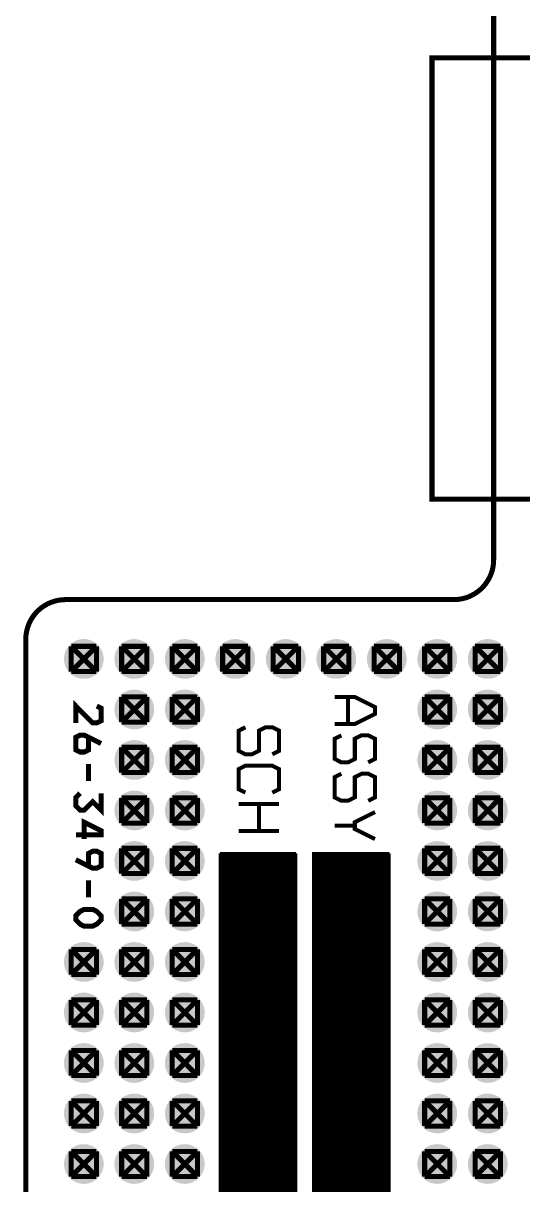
# Model space of a CAD drawing. Extents: x -11 to 221, y -93 to 178.
# Drawn here: x -8.1 to 17, y 39.6 to 98 of the extents above; entities that cross this region are included whole.
import ezdxf

# ---------------------------------------------------------------- set-up
doc = ezdxf.new("R2010")
doc.units = 0
doc.header["$MEASUREMENT"] = 0
doc.layers.get('0').update_dxf_attribs({"linetype": 'CONTINUOUS'})
for name, color, linetype in [('26-349-0_BOT', 7, 'CONTINUOUS'), ('26-349-0_DRD', 7, 'CONTINUOUS'), ('26-349-0_DRL', 2, 'CONTINUOUS'), ('26-349-0_FAB', 1, 'CONTINUOUS'), ('26-349-0_IN1', 3, 'CONTINUOUS'), ('26-349-0_IN2', 5, 'CONTINUOUS'), ('26-349-0_SMB', 10, 'CONTINUOUS'), ('26-349-0_SMT', 14, 'CONTINUOUS'), ('26-349-0_SST', 12, 'CONTINUOUS'), ('26-349-0_TOP', 11, 'CONTINUOUS'), ('THRUHOLE_TAP', 15, 'CONTINUOUS')]:
    doc.layers.add(name, color=color, linetype=linetype)

# ---------------------------------------------------------------- blocks, each defined once
blk = doc.blocks.new('ROUND_2')
at = {"const_width": 0.99949}
blk.add_lwpolyline([(-0.499744, 0, 1), (0.499744, 0, 1)], format="xyb", close=True, dxfattribs=at)
blk = doc.blocks.new('ROUND_93')
at = {"const_width": 0.54991}
blk.add_lwpolyline([(-0.274954, 0, 1), (0.274954, 0, 1)], format="xyb", close=True, dxfattribs=at)

msp = doc.modelspace()

# ---------------------------------------------------------------- linework, layer by layer
at = {"layer": '26-349-0_DRD', "const_width": 0.254}
for points in [[(15.53718, 71.02602), (15.53718, 99.32416)], [(-5.99948, 69.0245), (13.53566, 69.0245)], [(-8.001, -5.99948), (-8.001, 67.02552)], [(-5.715, 66.675), (-5.715, 65.405)], [(-4.445, 66.675), (-5.715, 66.675)], [(-4.445, 66.675), (-5.715, 65.405)], [(-4.445, 65.405), (-5.715, 66.675)], [(-4.445, 65.405), (-4.445, 66.675)], [(-3.175, 66.675), (-3.175, 65.405)], [(-1.905, 66.675), (-3.175, 66.675)], [(-1.905, 66.675), (-3.175, 65.405)], [(-1.905, 65.405), (-3.175, 66.675)], [(-1.905, 65.405), (-1.905, 66.675)], [(-0.635, 66.675), (-0.635, 65.405)], [(0.635, 66.675), (-0.635, 66.675)], [(0.635, 66.675), (-0.635, 65.405)], [(0.635, 65.405), (-0.635, 66.675)], [(0.635, 65.405), (0.635, 66.675)], [(1.905, 66.675), (1.905, 65.405)], [(3.175, 66.675), (1.905, 66.675)], [(3.175, 66.675), (1.905, 65.405)], [(3.175, 65.405), (1.905, 66.675)], [(3.175, 65.405), (3.175, 66.675)], [(4.445, 66.675), (4.445, 65.405)], [(5.715, 66.675), (4.445, 66.675)], [(5.715, 66.675), (4.445, 65.405)], [(5.715, 65.405), (4.445, 66.675)], [(5.715, 65.405), (5.715, 66.675)], [(6.985, 66.675), (6.985, 65.405)], [(8.255, 66.675), (6.985, 66.675)], [(8.255, 66.675), (6.985, 65.405)], [(8.255, 65.405), (6.985, 66.675)], [(8.255, 65.405), (8.255, 66.675)], [(9.525, 66.675), (9.525, 65.405)], [(10.795, 66.675), (9.525, 66.675)], [(10.795, 66.675), (9.525, 65.405)], [(10.795, 65.405), (9.525, 66.675)], [(10.795, 65.405), (10.795, 66.675)], [(12.065, 66.675), (12.065, 65.405)], [(13.335, 66.675), (12.065, 66.675)], [(13.335, 66.675), (12.065, 65.405)], [(13.335, 65.405), (12.065, 66.675)], [(13.335, 65.405), (13.335, 66.675)], [(14.605, 66.675), (14.605, 65.405)], [(15.875, 66.675), (14.605, 66.675)], [(15.875, 66.675), (14.605, 65.405)], [(15.875, 65.405), (14.605, 66.675)], [(15.875, 65.405), (15.875, 66.675)], [(-5.715, 65.405), (-4.445, 65.405)], [(-3.175, 65.405), (-1.905, 65.405)], [(-0.635, 65.405), (0.635, 65.405)], [(1.905, 65.405), (3.175, 65.405)], [(4.445, 65.405), (5.715, 65.405)], [(6.985, 65.405), (8.255, 65.405)], [(9.525, 65.405), (10.795, 65.405)], [(12.065, 65.405), (13.335, 65.405)], [(14.605, 65.405), (15.875, 65.405)], [(-3.175, 64.135), (-3.175, 62.865)], [(-1.905, 64.135), (-3.175, 64.135)], [(-1.905, 64.135), (-3.175, 62.865)], [(-1.905, 62.865), (-3.175, 64.135)], [(-1.905, 62.865), (-1.905, 64.135)], [(-0.635, 64.135), (-0.635, 62.865)], [(0.635, 64.135), (-0.635, 64.135)], [(0.635, 64.135), (-0.635, 62.865)], [(0.635, 62.865), (-0.635, 64.135)], [(0.635, 62.865), (0.635, 64.135)], [(12.065, 64.135), (12.065, 62.865)], [(13.335, 64.135), (12.065, 64.135)], [(13.335, 64.135), (12.065, 62.865)], [(13.335, 62.865), (12.065, 64.135)], [(13.335, 62.865), (13.335, 64.135)], [(14.605, 64.135), (14.605, 62.865)], [(15.875, 64.135), (14.605, 64.135)], [(15.875, 64.135), (14.605, 62.865)], [(15.875, 62.865), (14.605, 64.135)], [(15.875, 62.865), (15.875, 64.135)], [(-3.175, 62.865), (-1.905, 62.865)], [(-0.635, 62.865), (0.635, 62.865)], [(12.065, 62.865), (13.335, 62.865)], [(14.605, 62.865), (15.875, 62.865)], [(-3.175, 61.595), (-3.175, 60.325)], [(-1.905, 61.595), (-3.175, 61.595)], [(-1.905, 61.595), (-3.175, 60.325)], [(-1.905, 60.325), (-3.175, 61.595)], [(-1.905, 60.325), (-1.905, 61.595)], [(-0.635, 61.595), (-0.635, 60.325)], [(0.635, 61.595), (-0.635, 61.595)], [(0.635, 61.595), (-0.635, 60.325)], [(0.635, 60.325), (-0.635, 61.595)], [(0.635, 60.325), (0.635, 61.595)], [(12.065, 61.595), (12.065, 60.325)], [(13.335, 61.595), (12.065, 61.595)], [(13.335, 61.595), (12.065, 60.325)], [(13.335, 60.325), (12.065, 61.595)], [(13.335, 60.325), (13.335, 61.595)], [(14.605, 61.595), (14.605, 60.325)], [(15.875, 61.595), (14.605, 61.595)], [(15.875, 61.595), (14.605, 60.325)], [(15.875, 60.325), (14.605, 61.595)], [(15.875, 60.325), (15.875, 61.595)], [(-3.175, 60.325), (-1.905, 60.325)], [(-0.635, 60.325), (0.635, 60.325)], [(12.065, 60.325), (13.335, 60.325)], [(14.605, 60.325), (15.875, 60.325)], [(-3.175, 59.055), (-3.175, 57.785)], [(-1.905, 59.055), (-3.175, 59.055)], [(-1.905, 59.055), (-3.175, 57.785)], [(-1.905, 57.785), (-3.175, 59.055)], [(-1.905, 57.785), (-1.905, 59.055)], [(-0.635, 59.055), (-0.635, 57.785)], [(0.635, 59.055), (-0.635, 59.055)], [(0.635, 59.055), (-0.635, 57.785)], [(0.635, 57.785), (-0.635, 59.055)], [(0.635, 57.785), (0.635, 59.055)], [(12.065, 59.055), (12.065, 57.785)], [(13.335, 59.055), (12.065, 59.055)], [(13.335, 59.055), (12.065, 57.785)], [(13.335, 57.785), (12.065, 59.055)], [(13.335, 57.785), (13.335, 59.055)], [(14.605, 59.055), (14.605, 57.785)], [(15.875, 59.055), (14.605, 59.055)], [(15.875, 59.055), (14.605, 57.785)], [(15.875, 57.785), (14.605, 59.055)], [(15.875, 57.785), (15.875, 59.055)], [(-3.175, 57.785), (-1.905, 57.785)], [(-0.635, 57.785), (0.635, 57.785)], [(12.065, 57.785), (13.335, 57.785)], [(14.605, 57.785), (15.875, 57.785)], [(-3.175, 56.515), (-3.175, 55.245)], [(-1.905, 56.515), (-3.175, 56.515)], [(-1.905, 56.515), (-3.175, 55.245)], [(-1.905, 55.245), (-3.175, 56.515)], [(-1.905, 55.245), (-1.905, 56.515)], [(-0.635, 56.515), (-0.635, 55.245)], [(0.635, 56.515), (-0.635, 56.515)], [(0.635, 56.515), (-0.635, 55.245)], [(0.635, 55.245), (-0.635, 56.515)], [(0.635, 55.245), (0.635, 56.515)], [(12.065, 56.515), (12.065, 55.245)], [(13.335, 56.515), (12.065, 56.515)], [(13.335, 56.515), (12.065, 55.245)], [(13.335, 55.245), (12.065, 56.515)], [(13.335, 55.245), (13.335, 56.515)], [(14.605, 56.515), (14.605, 55.245)], [(15.875, 56.515), (14.605, 56.515)], [(15.875, 56.515), (14.605, 55.245)], [(15.875, 55.245), (14.605, 56.515)], [(15.875, 55.245), (15.875, 56.515)], [(-3.175, 55.245), (-1.905, 55.245)], [(-0.635, 55.245), (0.635, 55.245)], [(12.065, 55.245), (13.335, 55.245)], [(14.605, 55.245), (15.875, 55.245)], [(-3.175, 53.975), (-3.175, 52.705)], [(-1.905, 53.975), (-3.175, 53.975)], [(-1.905, 53.975), (-3.175, 52.705)], [(-1.905, 52.705), (-3.175, 53.975)], [(-1.905, 52.705), (-1.905, 53.975)], [(-0.635, 53.975), (-0.635, 52.705)], [(0.635, 53.975), (-0.635, 53.975)], [(0.635, 53.975), (-0.635, 52.705)], [(0.635, 52.705), (-0.635, 53.975)], [(0.635, 52.705), (0.635, 53.975)], [(12.065, 53.975), (12.065, 52.705)], [(13.335, 53.975), (12.065, 53.975)], [(13.335, 53.975), (12.065, 52.705)], [(13.335, 52.705), (12.065, 53.975)], [(13.335, 52.705), (13.335, 53.975)], [(14.605, 53.975), (14.605, 52.705)], [(15.875, 53.975), (14.605, 53.975)], [(15.875, 53.975), (14.605, 52.705)], [(15.875, 52.705), (14.605, 53.975)], [(15.875, 52.705), (15.875, 53.975)], [(-3.175, 52.705), (-1.905, 52.705)], [(-0.635, 52.705), (0.635, 52.705)], [(12.065, 52.705), (13.335, 52.705)], [(14.605, 52.705), (15.875, 52.705)], [(-5.715, 51.435), (-5.715, 50.165)], [(-4.445, 51.435), (-5.715, 51.435)], [(-4.445, 51.435), (-5.715, 50.165)], [(-4.445, 50.165), (-5.715, 51.435)], [(-4.445, 50.165), (-4.445, 51.435)], [(-3.175, 51.435), (-3.175, 50.165)], [(-1.905, 51.435), (-3.175, 51.435)], [(-1.905, 51.435), (-3.175, 50.165)], [(-1.905, 50.165), (-3.175, 51.435)], [(-1.905, 50.165), (-1.905, 51.435)], [(-0.635, 51.435), (-0.635, 50.165)], [(0.635, 51.435), (-0.635, 51.435)], [(0.635, 51.435), (-0.635, 50.165)], [(0.635, 50.165), (-0.635, 51.435)], [(0.635, 50.165), (0.635, 51.435)], [(12.065, 51.435), (12.065, 50.165)], [(13.335, 51.435), (12.065, 51.435)], [(13.335, 51.435), (12.065, 50.165)], [(13.335, 50.165), (12.065, 51.435)], [(13.335, 50.165), (13.335, 51.435)], [(14.605, 51.435), (14.605, 50.165)], [(15.875, 51.435), (14.605, 51.435)], [(15.875, 51.435), (14.605, 50.165)], [(15.875, 50.165), (14.605, 51.435)], [(15.875, 50.165), (15.875, 51.435)], [(-5.715, 50.165), (-4.445, 50.165)], [(-3.175, 50.165), (-1.905, 50.165)], [(-0.635, 50.165), (0.635, 50.165)], [(12.065, 50.165), (13.335, 50.165)], [(14.605, 50.165), (15.875, 50.165)], [(-5.715, 48.895), (-5.715, 47.625)], [(-4.445, 48.895), (-5.715, 48.895)], [(-4.445, 48.895), (-5.715, 47.625)], [(-4.445, 47.625), (-5.715, 48.895)], [(-4.445, 47.625), (-4.445, 48.895)], [(-3.175, 48.895), (-3.175, 47.625)], [(-1.905, 48.895), (-3.175, 48.895)], [(-1.905, 48.895), (-3.175, 47.625)], [(-1.905, 47.625), (-3.175, 48.895)], [(-1.905, 47.625), (-1.905, 48.895)], [(-0.635, 48.895), (-0.635, 47.625)], [(0.635, 48.895), (-0.635, 48.895)], [(0.635, 48.895), (-0.635, 47.625)], [(0.635, 47.625), (-0.635, 48.895)], [(0.635, 47.625), (0.635, 48.895)], [(12.065, 48.895), (12.065, 47.625)], [(13.335, 48.895), (12.065, 48.895)], [(13.335, 48.895), (12.065, 47.625)], [(13.335, 47.625), (12.065, 48.895)], [(13.335, 47.625), (13.335, 48.895)], [(14.605, 48.895), (14.605, 47.625)], [(15.875, 48.895), (14.605, 48.895)], [(15.875, 48.895), (14.605, 47.625)], [(15.875, 47.625), (14.605, 48.895)], [(15.875, 47.625), (15.875, 48.895)], [(-5.715, 47.625), (-4.445, 47.625)], [(-3.175, 47.625), (-1.905, 47.625)], [(-0.635, 47.625), (0.635, 47.625)], [(12.065, 47.625), (13.335, 47.625)], [(14.605, 47.625), (15.875, 47.625)], [(-5.715, 46.355), (-5.715, 45.085)], [(-4.445, 46.355), (-5.715, 46.355)], [(-4.445, 46.355), (-5.715, 45.085)], [(-4.445, 45.085), (-5.715, 46.355)], [(-4.445, 45.085), (-4.445, 46.355)], [(-3.175, 46.355), (-3.175, 45.085)], [(-1.905, 46.355), (-3.175, 46.355)], [(-1.905, 46.355), (-3.175, 45.085)], [(-1.905, 45.085), (-3.175, 46.355)], [(-1.905, 45.085), (-1.905, 46.355)], [(-0.635, 46.355), (-0.635, 45.085)], [(0.635, 46.355), (-0.635, 46.355)], [(0.635, 46.355), (-0.635, 45.085)], [(0.635, 45.085), (-0.635, 46.355)], [(0.635, 45.085), (0.635, 46.355)], [(12.065, 46.355), (12.065, 45.085)], [(13.335, 46.355), (12.065, 46.355)], [(13.335, 46.355), (12.065, 45.085)], [(13.335, 45.085), (12.065, 46.355)], [(13.335, 45.085), (13.335, 46.355)], [(14.605, 46.355), (14.605, 45.085)], [(15.875, 46.355), (14.605, 46.355)], [(15.875, 46.355), (14.605, 45.085)], [(15.875, 45.085), (14.605, 46.355)], [(15.875, 45.085), (15.875, 46.355)], [(-5.715, 45.085), (-4.445, 45.085)], [(-3.175, 45.085), (-1.905, 45.085)], [(-0.635, 45.085), (0.635, 45.085)], [(12.065, 45.085), (13.335, 45.085)], [(14.605, 45.085), (15.875, 45.085)], [(-5.715, 43.815), (-5.715, 42.545)], [(-4.445, 43.815), (-5.715, 43.815)], [(-4.445, 43.815), (-5.715, 42.545)], [(-4.445, 42.545), (-5.715, 43.815)], [(-4.445, 42.545), (-4.445, 43.815)], [(-3.175, 43.815), (-3.175, 42.545)], [(-1.905, 43.815), (-3.175, 43.815)], [(-1.905, 43.815), (-3.175, 42.545)], [(-1.905, 42.545), (-3.175, 43.815)], [(-1.905, 42.545), (-1.905, 43.815)], [(-0.635, 43.815), (-0.635, 42.545)], [(0.635, 43.815), (-0.635, 43.815)], [(0.635, 43.815), (-0.635, 42.545)], [(0.635, 42.545), (-0.635, 43.815)], [(0.635, 42.545), (0.635, 43.815)], [(12.065, 43.815), (12.065, 42.545)], [(13.335, 43.815), (12.065, 43.815)], [(13.335, 43.815), (12.065, 42.545)], [(13.335, 42.545), (12.065, 43.815)], [(13.335, 42.545), (13.335, 43.815)], [(14.605, 43.815), (14.605, 42.545)], [(15.875, 43.815), (14.605, 43.815)], [(15.875, 43.815), (14.605, 42.545)], [(15.875, 42.545), (14.605, 43.815)], [(15.875, 42.545), (15.875, 43.815)], [(-5.715, 42.545), (-4.445, 42.545)], [(-3.175, 42.545), (-1.905, 42.545)], [(-0.635, 42.545), (0.635, 42.545)], [(12.065, 42.545), (13.335, 42.545)], [(14.605, 42.545), (15.875, 42.545)], [(-5.715, 41.275), (-5.715, 40.005)], [(-4.445, 41.275), (-5.715, 41.275)], [(-4.445, 41.275), (-5.715, 40.005)], [(-4.445, 40.005), (-5.715, 41.275)], [(-4.445, 40.005), (-4.445, 41.275)], [(-3.175, 41.275), (-3.175, 40.005)], [(-1.905, 41.275), (-3.175, 41.275)], [(-1.905, 41.275), (-3.175, 40.005)], [(-1.905, 40.005), (-3.175, 41.275)], [(-1.905, 40.005), (-1.905, 41.275)], [(-0.635, 41.275), (-0.635, 40.005)], [(0.635, 41.275), (-0.635, 41.275)], [(0.635, 41.275), (-0.635, 40.005)], [(0.635, 40.005), (-0.635, 41.275)], [(0.635, 40.005), (0.635, 41.275)], [(12.065, 41.275), (12.065, 40.005)], [(13.335, 41.275), (12.065, 41.275)], [(13.335, 41.275), (12.065, 40.005)], [(13.335, 40.005), (12.065, 41.275)], [(13.335, 40.005), (13.335, 41.275)], [(14.605, 41.275), (14.605, 40.005)], [(15.875, 41.275), (14.605, 41.275)], [(15.875, 41.275), (14.605, 40.005)], [(15.875, 40.005), (14.605, 41.275)], [(15.875, 40.005), (15.875, 41.275)], [(-5.715, 40.005), (-4.445, 40.005)], [(-3.175, 40.005), (-1.905, 40.005)], [(-0.635, 40.005), (0.635, 40.005)], [(12.065, 40.005), (13.335, 40.005)], [(14.605, 40.005), (15.875, 40.005)]]:
    msp.add_lwpolyline(points, dxfattribs=at)
for points in [[(13.53566, 69.0245, 0.4142136), (15.53718, 71.02602)], [(-5.99948, 69.0245, 0.4142136), (-7.99846, 67.02552)]]:
    msp.add_lwpolyline(points, format="xyb", dxfattribs=at)
at = {"layer": '26-349-0_DRL', "const_width": 0.254}
for points in [[(15.53718, 71.02602), (15.53718, 99.32416)], [(-5.99948, 69.0245), (13.53566, 69.0245)], [(-8.001, -5.99948), (-8.001, 67.02552)]]:
    msp.add_lwpolyline(points, dxfattribs=at)
for points in [[(13.53566, 69.0245, 0.4142136), (15.53718, 71.02602)], [(-5.99948, 69.0245, 0.4142136), (-7.99846, 67.02552)]]:
    msp.add_lwpolyline(points, format="xyb", dxfattribs=at)
at = {"layer": '26-349-0_FAB', "const_width": 0.254}
for points in [[(15.53718, 71.02602), (15.53718, 99.32416)], [(23.0632, 96.27362), (35.86226, 96.27362), (35.86226, 74.07402), (23.0632, 74.07402), (23.0632, 96.27362), (12.43584, 96.27362), (12.43584, 74.07402), (23.0632, 74.07402)], [(-5.99948, 69.0245), (13.53566, 69.0245)], [(-8.001, -5.99948), (-8.001, 67.02552)]]:
    msp.add_lwpolyline(points, dxfattribs=at)
for points in [[(13.53566, 69.0245, 0.4142136), (15.53718, 71.02602)], [(-5.99948, 69.0245, 0.4142136), (-7.99846, 67.02552)]]:
    msp.add_lwpolyline(points, format="xyb", dxfattribs=at)
at = {"layer": '26-349-0_SST'}
for points, const_width in [([(-5.48132, 62.82182), (-5.48132, 63.67018), (-4.6355, 62.82182), (-4.42468, 62.82182), (-4.21132, 62.9285), (-4.21132, 63.5635), (-4.42468, 63.67018)], 0.254), ([(7.53618, 62.77102), (8.55218, 62.77102), (9.56818, 63.27902), (9.56818, 63.61938), (8.55218, 64.12738), (7.53618, 64.12738)], 0.2032), ([(8.21182, 62.77102), (8.21182, 64.12738)], 0.2032), ([(4.40182, 61.24702), (4.74218, 61.4172), (4.74218, 62.4332), (4.40182, 62.60338), (4.064, 62.60338), (3.72618, 62.4332), (3.72618, 61.4172), (3.38582, 61.24702), (3.048, 61.24702), (2.71018, 61.4172), (2.71018, 62.4332), (3.048, 62.60338)], 0.2032), ([(-4.84632, 62.103), (-4.84632, 61.468), (-5.05968, 61.36132), (-5.2705, 61.36132), (-5.48132, 61.468), (-5.48132, 62.103), (-5.2705, 62.20968), (-5.05968, 62.20968), (-4.21132, 61.7855)], 0.254), ([(9.22782, 60.84062), (9.56818, 61.0108), (9.56818, 62.0268), (9.22782, 62.19698), (8.89, 62.19698), (8.55218, 62.0268), (8.55218, 61.0108), (8.21182, 60.84062), (7.874, 60.84062), (7.53618, 61.0108), (7.53618, 62.0268), (7.874, 62.19698)], 0.2032), ([(-4.84632, 59.90082), (-4.84632, 60.74918)], 0.254), ([(3.048, 59.31662), (2.71018, 59.4868), (2.71018, 60.5028), (3.048, 60.67298), (4.40182, 60.67298), (4.74218, 60.5028), (4.74218, 59.4868), (4.40182, 59.31662)], 0.2032), ([(9.22782, 58.91022), (9.56818, 59.0804), (9.56818, 60.0964), (9.22782, 60.26658), (8.89, 60.26658), (8.55218, 60.0964), (8.55218, 59.0804), (8.21182, 58.91022), (7.874, 58.91022), (7.53618, 59.0804), (7.53618, 60.0964), (7.874, 60.26658)], 0.2032), ([(-5.2705, 59.28868), (-5.48132, 59.07532), (-5.48132, 58.65368), (-5.2705, 58.44032), (-5.05968, 58.44032), (-4.6355, 58.8645), (-4.21132, 58.44032), (-4.21132, 59.28868)], 0.254), ([(2.71018, 58.74258), (4.74218, 58.74258)], 0.2032), ([(3.72618, 57.38622), (3.72618, 58.74258)], 0.2032), ([(9.56818, 56.97982), (8.55218, 57.48782), (8.55218, 57.82818), (9.56818, 58.33618)], 0.2032), ([(-5.05968, 56.97982), (-5.05968, 57.82818), (-4.21132, 57.404), (-4.21132, 57.19318), (-5.48132, 57.19318)], 0.254), ([(2.71018, 57.38622), (4.74218, 57.38622)], 0.2032), ([(7.53618, 57.658), (8.55218, 57.658)], 0.2032), ([(-4.84632, 55.626), (-4.84632, 56.261), (-4.6355, 56.36768), (-4.42468, 56.36768), (-4.21132, 56.261), (-4.21132, 55.626), (-4.42468, 55.51932), (-4.6355, 55.51932), (-5.48132, 55.9435)], 0.254), ([(1.778, 56.261), (1.778, 28.829)], 0.1524), ([(5.588, 56.261), (1.778, 56.261)], 0.1524), ([(5.588, 56.261), (5.588, 28.829), (1.778, 28.829)], 0.1524), ([(5.588, 56.22544), (1.778, 56.22544)], 0.1524), ([(5.588, 56.08828), (1.778, 56.08828)], 0.1524), ([(1.8796, 56.261), (1.8796, 28.829)], 0.1524), ([(2.01676, 56.261), (2.01676, 28.829)], 0.1524), ([(2.15392, 56.261), (2.15392, 28.829)], 0.1524), ([(2.29108, 56.261), (2.29108, 28.829)], 0.1524), ([(2.42824, 56.261), (2.42824, 28.829)], 0.1524), ([(2.5654, 56.261), (2.5654, 28.829)], 0.1524), ([(2.70256, 56.261), (2.70256, 28.829)], 0.1524), ([(2.83972, 56.261), (2.83972, 28.829)], 0.1524), ([(2.97688, 56.261), (2.97688, 28.829)], 0.1524), ([(3.11404, 56.261), (3.11404, 28.829)], 0.1524), ([(3.2512, 56.261), (3.2512, 28.829)], 0.1524), ([(3.38836, 56.261), (3.38836, 28.829)], 0.1524), ([(3.52552, 56.261), (3.52552, 28.829)], 0.1524), ([(3.66268, 56.261), (3.66268, 28.829)], 0.1524), ([(3.79984, 56.261), (3.79984, 28.829)], 0.1524), ([(3.937, 56.261), (3.937, 28.829)], 0.1524), ([(4.07416, 56.261), (4.07416, 28.829)], 0.1524), ([(4.21132, 56.261), (4.21132, 28.829)], 0.1524), ([(4.34848, 56.261), (4.34848, 28.829)], 0.1524), ([(4.48564, 56.261), (4.48564, 28.829)], 0.1524), ([(4.6228, 56.261), (4.6228, 28.829)], 0.1524), ([(4.75996, 56.261), (4.75996, 28.829)], 0.1524), ([(4.89712, 56.261), (4.89712, 28.829)], 0.1524), ([(5.03428, 56.261), (5.03428, 28.829)], 0.1524), ([(5.17144, 56.261), (5.17144, 28.829)], 0.1524), ([(5.3086, 56.261), (5.3086, 28.829)], 0.1524), ([(5.44576, 56.261), (5.44576, 28.829)], 0.1524), ([(10.287, 56.261), (6.477, 56.261), (6.477, 28.829)], 0.1524), ([(10.287, 56.22544), (6.477, 56.22544)], 0.1524), ([(10.287, 56.08828), (6.477, 56.08828)], 0.1524), ([(6.5786, 56.261), (6.5786, 28.829)], 0.1524), ([(6.71576, 56.261), (6.71576, 28.829)], 0.1524), ([(6.85292, 56.261), (6.85292, 28.829)], 0.1524), ([(6.99008, 56.261), (6.99008, 28.829)], 0.1524), ([(7.12724, 56.261), (7.12724, 28.829)], 0.1524), ([(7.2644, 56.261), (7.2644, 28.829)], 0.1524), ([(7.40156, 56.261), (7.40156, 28.829)], 0.1524), ([(7.53872, 56.261), (7.53872, 28.829)], 0.1524), ([(7.67588, 56.261), (7.67588, 28.829)], 0.1524), ([(7.81304, 56.261), (7.81304, 28.829)], 0.1524), ([(7.9502, 56.261), (7.9502, 28.829)], 0.1524), ([(8.08736, 56.261), (8.08736, 28.829)], 0.1524), ([(8.22452, 56.261), (8.22452, 28.829)], 0.1524), ([(8.36168, 56.261), (8.36168, 28.829)], 0.1524), ([(8.49884, 56.261), (8.49884, 28.829)], 0.1524), ([(8.636, 56.261), (8.636, 28.829)], 0.1524), ([(8.77316, 56.261), (8.77316, 28.829)], 0.1524), ([(8.91032, 56.261), (8.91032, 28.829)], 0.1524), ([(9.04748, 56.261), (9.04748, 28.829)], 0.1524), ([(9.18464, 56.261), (9.18464, 28.829)], 0.1524), ([(9.3218, 56.261), (9.3218, 28.829)], 0.1524), ([(9.45896, 56.261), (9.45896, 28.829)], 0.1524), ([(9.59612, 56.261), (9.59612, 28.829)], 0.1524), ([(9.73328, 56.261), (9.73328, 28.829)], 0.1524), ([(9.87044, 56.261), (9.87044, 28.829)], 0.1524), ([(10.0076, 56.261), (10.0076, 28.829)], 0.1524), ([(10.14476, 56.261), (10.14476, 28.829)], 0.1524), ([(10.287, 56.261), (10.287, 28.829)], 0.1524), ([(5.588, 55.95112), (1.778, 55.95112)], 0.1524), ([(5.588, 55.81396), (1.778, 55.81396)], 0.1524), ([(5.588, 55.6768), (1.778, 55.6768)], 0.1524), ([(5.588, 55.53964), (1.778, 55.53964)], 0.1524), ([(10.287, 55.95112), (6.477, 55.95112)], 0.1524), ([(10.287, 55.81396), (6.477, 55.81396)], 0.1524), ([(10.287, 55.6768), (6.477, 55.6768)], 0.1524), ([(10.287, 55.53964), (6.477, 55.53964)], 0.1524), ([(-4.84632, 54.05882), (-4.84632, 54.90718)], 0.254), ([(5.588, 55.40248), (1.778, 55.40248)], 0.1524), ([(5.588, 55.26532), (1.778, 55.26532)], 0.1524), ([(5.588, 55.12816), (1.778, 55.12816)], 0.1524), ([(5.588, 54.991), (1.778, 54.991)], 0.1524), ([(5.588, 54.85384), (1.778, 54.85384)], 0.1524), ([(10.287, 55.40248), (6.477, 55.40248)], 0.1524), ([(10.287, 55.26532), (6.477, 55.26532)], 0.1524), ([(10.287, 55.12816), (6.477, 55.12816)], 0.1524), ([(10.287, 54.991), (6.477, 54.991)], 0.1524), ([(10.287, 54.85384), (6.477, 54.85384)], 0.1524), ([(5.588, 54.71668), (1.778, 54.71668)], 0.1524), ([(5.588, 54.57952), (1.778, 54.57952)], 0.1524), ([(5.588, 54.44236), (1.778, 54.44236)], 0.1524), ([(5.588, 54.3052), (1.778, 54.3052)], 0.1524), ([(10.287, 54.71668), (6.477, 54.71668)], 0.1524), ([(10.287, 54.57952), (6.477, 54.57952)], 0.1524), ([(10.287, 54.44236), (6.477, 54.44236)], 0.1524), ([(10.287, 54.3052), (6.477, 54.3052)], 0.1524), ([(5.588, 54.16804), (1.778, 54.16804)], 0.1524), ([(5.588, 54.03088), (1.778, 54.03088)], 0.1524), ([(5.588, 53.89372), (1.778, 53.89372)], 0.1524), ([(5.588, 53.75656), (1.778, 53.75656)], 0.1524), ([(10.287, 54.16804), (6.477, 54.16804)], 0.1524), ([(10.287, 54.03088), (6.477, 54.03088)], 0.1524), ([(10.287, 53.89372), (6.477, 53.89372)], 0.1524), ([(10.287, 53.75656), (6.477, 53.75656)], 0.1524), ([(-5.48132, 53.12918), (-5.2705, 53.34), (-5.05968, 53.44668), (-4.6355, 53.44668), (-4.42468, 53.34), (-4.21132, 53.12918), (-4.21132, 52.91582), (-4.42468, 52.705), (-4.6355, 52.59832), (-5.05968, 52.59832), (-5.2705, 52.705), (-5.48132, 52.91582), (-5.48132, 53.12918)], 0.254), ([(5.588, 53.6194), (1.778, 53.6194)], 0.1524), ([(5.588, 53.48224), (1.778, 53.48224)], 0.1524), ([(5.588, 53.34508), (1.778, 53.34508)], 0.1524), ([(5.588, 53.20792), (1.778, 53.20792)], 0.1524), ([(10.287, 53.6194), (6.477, 53.6194)], 0.1524), ([(10.287, 53.48224), (6.477, 53.48224)], 0.1524), ([(10.287, 53.34508), (6.477, 53.34508)], 0.1524), ([(10.287, 53.20792), (6.477, 53.20792)], 0.1524), ([(5.588, 53.07076), (1.778, 53.07076)], 0.1524), ([(5.588, 52.9336), (1.778, 52.9336)], 0.1524), ([(5.588, 52.79644), (1.778, 52.79644)], 0.1524), ([(5.588, 52.65928), (1.778, 52.65928)], 0.1524), ([(5.588, 52.52212), (1.778, 52.52212)], 0.1524), ([(10.287, 53.07076), (6.477, 53.07076)], 0.1524), ([(10.287, 52.9336), (6.477, 52.9336)], 0.1524), ([(10.287, 52.79644), (6.477, 52.79644)], 0.1524), ([(10.287, 52.65928), (6.477, 52.65928)], 0.1524), ([(10.287, 52.52212), (6.477, 52.52212)], 0.1524), ([(5.588, 52.38496), (1.778, 52.38496)], 0.1524), ([(5.588, 52.2478), (1.778, 52.2478)], 0.1524), ([(5.588, 52.11064), (1.778, 52.11064)], 0.1524), ([(5.588, 51.97348), (1.778, 51.97348)], 0.1524), ([(10.287, 52.38496), (6.477, 52.38496)], 0.1524), ([(10.287, 52.2478), (6.477, 52.2478)], 0.1524), ([(10.287, 52.11064), (6.477, 52.11064)], 0.1524), ([(10.287, 51.97348), (6.477, 51.97348)], 0.1524), ([(5.588, 51.83632), (1.778, 51.83632)], 0.1524), ([(5.588, 51.69916), (1.778, 51.69916)], 0.1524), ([(5.588, 51.562), (1.778, 51.562)], 0.1524), ([(5.588, 51.42484), (1.778, 51.42484)], 0.1524), ([(10.287, 51.83632), (6.477, 51.83632)], 0.1524), ([(10.287, 51.69916), (6.477, 51.69916)], 0.1524), ([(10.287, 51.562), (6.477, 51.562)], 0.1524), ([(10.287, 51.42484), (6.477, 51.42484)], 0.1524), ([(5.588, 51.28768), (1.778, 51.28768)], 0.1524), ([(5.588, 51.15052), (1.778, 51.15052)], 0.1524), ([(5.588, 51.01336), (1.778, 51.01336)], 0.1524), ([(5.588, 50.8762), (1.778, 50.8762)], 0.1524), ([(10.287, 51.28768), (6.477, 51.28768)], 0.1524), ([(10.287, 51.15052), (6.477, 51.15052)], 0.1524), ([(10.287, 51.01336), (6.477, 51.01336)], 0.1524), ([(10.287, 50.8762), (6.477, 50.8762)], 0.1524), ([(5.588, 50.73904), (1.778, 50.73904)], 0.1524), ([(5.588, 50.60188), (1.778, 50.60188)], 0.1524), ([(5.588, 50.46472), (1.778, 50.46472)], 0.1524), ([(5.588, 50.32756), (1.778, 50.32756)], 0.1524), ([(5.588, 50.1904), (1.778, 50.1904)], 0.1524), ([(10.287, 50.73904), (6.477, 50.73904)], 0.1524), ([(10.287, 50.60188), (6.477, 50.60188)], 0.1524), ([(10.287, 50.46472), (6.477, 50.46472)], 0.1524), ([(10.287, 50.32756), (6.477, 50.32756)], 0.1524), ([(10.287, 50.1904), (6.477, 50.1904)], 0.1524), ([(5.588, 50.05324), (1.778, 50.05324)], 0.1524), ([(5.588, 49.91608), (1.778, 49.91608)], 0.1524), ([(5.588, 49.77892), (1.778, 49.77892)], 0.1524), ([(5.588, 49.64176), (1.778, 49.64176)], 0.1524), ([(10.287, 50.05324), (6.477, 50.05324)], 0.1524), ([(10.287, 49.91608), (6.477, 49.91608)], 0.1524), ([(10.287, 49.77892), (6.477, 49.77892)], 0.1524), ([(10.287, 49.64176), (6.477, 49.64176)], 0.1524), ([(5.588, 49.5046), (1.778, 49.5046)], 0.1524), ([(5.588, 49.36744), (1.778, 49.36744)], 0.1524), ([(5.588, 49.23028), (1.778, 49.23028)], 0.1524), ([(5.588, 49.09312), (1.778, 49.09312)], 0.1524), ([(10.287, 49.5046), (6.477, 49.5046)], 0.1524), ([(10.287, 49.36744), (6.477, 49.36744)], 0.1524), ([(10.287, 49.23028), (6.477, 49.23028)], 0.1524), ([(10.287, 49.09312), (6.477, 49.09312)], 0.1524), ([(5.588, 48.95596), (1.778, 48.95596)], 0.1524), ([(5.588, 48.8188), (1.778, 48.8188)], 0.1524), ([(5.588, 48.68164), (1.778, 48.68164)], 0.1524), ([(5.588, 48.54448), (1.778, 48.54448)], 0.1524), ([(10.287, 48.95596), (6.477, 48.95596)], 0.1524), ([(10.287, 48.8188), (6.477, 48.8188)], 0.1524), ([(10.287, 48.68164), (6.477, 48.68164)], 0.1524), ([(10.287, 48.54448), (6.477, 48.54448)], 0.1524), ([(5.588, 48.40732), (1.778, 48.40732)], 0.1524), ([(5.588, 48.27016), (1.778, 48.27016)], 0.1524), ([(5.588, 48.133), (1.778, 48.133)], 0.1524), ([(5.588, 47.99584), (1.778, 47.99584)], 0.1524), ([(5.588, 47.85868), (1.778, 47.85868)], 0.1524), ([(10.287, 48.40732), (6.477, 48.40732)], 0.1524), ([(10.287, 48.27016), (6.477, 48.27016)], 0.1524), ([(10.287, 48.133), (6.477, 48.133)], 0.1524), ([(10.287, 47.99584), (6.477, 47.99584)], 0.1524), ([(10.287, 47.85868), (6.477, 47.85868)], 0.1524), ([(5.588, 47.72152), (1.778, 47.72152)], 0.1524), ([(5.588, 47.58436), (1.778, 47.58436)], 0.1524), ([(5.588, 47.4472), (1.778, 47.4472)], 0.1524), ([(5.588, 47.31004), (1.778, 47.31004)], 0.1524), ([(10.287, 47.72152), (6.477, 47.72152)], 0.1524), ([(10.287, 47.58436), (6.477, 47.58436)], 0.1524), ([(10.287, 47.4472), (6.477, 47.4472)], 0.1524), ([(10.287, 47.31004), (6.477, 47.31004)], 0.1524), ([(5.588, 47.17288), (1.778, 47.17288)], 0.1524), ([(5.588, 47.03572), (1.778, 47.03572)], 0.1524), ([(5.588, 46.89856), (1.778, 46.89856)], 0.1524), ([(5.588, 46.7614), (1.778, 46.7614)], 0.1524), ([(10.287, 47.17288), (6.477, 47.17288)], 0.1524), ([(10.287, 47.03572), (6.477, 47.03572)], 0.1524), ([(10.287, 46.89856), (6.477, 46.89856)], 0.1524), ([(10.287, 46.7614), (6.477, 46.7614)], 0.1524), ([(5.588, 46.62424), (1.778, 46.62424)], 0.1524), ([(5.588, 46.48708), (1.778, 46.48708)], 0.1524), ([(5.588, 46.34992), (1.778, 46.34992)], 0.1524), ([(5.588, 46.21276), (1.778, 46.21276)], 0.1524), ([(5.588, 46.0756), (1.778, 46.0756)], 0.1524), ([(10.287, 46.62424), (6.477, 46.62424)], 0.1524), ([(10.287, 46.48708), (6.477, 46.48708)], 0.1524), ([(10.287, 46.34992), (6.477, 46.34992)], 0.1524), ([(10.287, 46.21276), (6.477, 46.21276)], 0.1524), ([(10.287, 46.0756), (6.477, 46.0756)], 0.1524), ([(5.588, 45.93844), (1.778, 45.93844)], 0.1524), ([(5.588, 45.80128), (1.778, 45.80128)], 0.1524), ([(5.588, 45.66412), (1.778, 45.66412)], 0.1524), ([(5.588, 45.52696), (1.778, 45.52696)], 0.1524), ([(10.287, 45.93844), (6.477, 45.93844)], 0.1524), ([(10.287, 45.80128), (6.477, 45.80128)], 0.1524), ([(10.287, 45.66412), (6.477, 45.66412)], 0.1524), ([(10.287, 45.52696), (6.477, 45.52696)], 0.1524), ([(5.588, 45.3898), (1.778, 45.3898)], 0.1524), ([(5.588, 45.25264), (1.778, 45.25264)], 0.1524), ([(5.588, 45.11548), (1.778, 45.11548)], 0.1524), ([(5.588, 44.97832), (1.778, 44.97832)], 0.1524), ([(10.287, 45.3898), (6.477, 45.3898)], 0.1524), ([(10.287, 45.25264), (6.477, 45.25264)], 0.1524), ([(10.287, 45.11548), (6.477, 45.11548)], 0.1524), ([(10.287, 44.97832), (6.477, 44.97832)], 0.1524), ([(5.588, 44.84116), (1.778, 44.84116)], 0.1524), ([(5.588, 44.704), (1.778, 44.704)], 0.1524), ([(5.588, 44.56684), (1.778, 44.56684)], 0.1524), ([(5.588, 44.42968), (1.778, 44.42968)], 0.1524), ([(10.287, 44.84116), (6.477, 44.84116)], 0.1524), ([(10.287, 44.704), (6.477, 44.704)], 0.1524), ([(10.287, 44.56684), (6.477, 44.56684)], 0.1524), ([(10.287, 44.42968), (6.477, 44.42968)], 0.1524), ([(5.588, 44.29252), (1.778, 44.29252)], 0.1524), ([(5.588, 44.15536), (1.778, 44.15536)], 0.1524), ([(5.588, 44.0182), (1.778, 44.0182)], 0.1524), ([(5.588, 43.88104), (1.778, 43.88104)], 0.1524), ([(5.588, 43.74388), (1.778, 43.74388)], 0.1524), ([(10.287, 44.29252), (6.477, 44.29252)], 0.1524), ([(10.287, 44.15536), (6.477, 44.15536)], 0.1524), ([(10.287, 44.0182), (6.477, 44.0182)], 0.1524), ([(10.287, 43.88104), (6.477, 43.88104)], 0.1524), ([(10.287, 43.74388), (6.477, 43.74388)], 0.1524), ([(5.588, 43.60672), (1.778, 43.60672)], 0.1524), ([(5.588, 43.46956), (1.778, 43.46956)], 0.1524), ([(5.588, 43.3324), (1.778, 43.3324)], 0.1524), ([(5.588, 43.19524), (1.778, 43.19524)], 0.1524), ([(10.287, 43.60672), (6.477, 43.60672)], 0.1524), ([(10.287, 43.46956), (6.477, 43.46956)], 0.1524), ([(10.287, 43.3324), (6.477, 43.3324)], 0.1524), ([(10.287, 43.19524), (6.477, 43.19524)], 0.1524), ([(5.588, 43.05808), (1.778, 43.05808)], 0.1524), ([(5.588, 42.92092), (1.778, 42.92092)], 0.1524), ([(5.588, 42.78376), (1.778, 42.78376)], 0.1524), ([(5.588, 42.6466), (1.778, 42.6466)], 0.1524), ([(10.287, 43.05808), (6.477, 43.05808)], 0.1524), ([(10.287, 42.92092), (6.477, 42.92092)], 0.1524), ([(10.287, 42.78376), (6.477, 42.78376)], 0.1524), ([(10.287, 42.6466), (6.477, 42.6466)], 0.1524), ([(5.588, 42.50944), (1.778, 42.50944)], 0.1524), ([(5.588, 42.37228), (1.778, 42.37228)], 0.1524), ([(5.588, 42.23512), (1.778, 42.23512)], 0.1524), ([(5.588, 42.09796), (1.778, 42.09796)], 0.1524), ([(10.287, 42.50944), (6.477, 42.50944)], 0.1524), ([(10.287, 42.37228), (6.477, 42.37228)], 0.1524), ([(10.287, 42.23512), (6.477, 42.23512)], 0.1524), ([(10.287, 42.09796), (6.477, 42.09796)], 0.1524), ([(5.588, 41.9608), (1.778, 41.9608)], 0.1524), ([(5.588, 41.82364), (1.778, 41.82364)], 0.1524), ([(5.588, 41.68648), (1.778, 41.68648)], 0.1524), ([(5.588, 41.54932), (1.778, 41.54932)], 0.1524), ([(5.588, 41.41216), (1.778, 41.41216)], 0.1524), ([(10.287, 41.9608), (6.477, 41.9608)], 0.1524), ([(10.287, 41.82364), (6.477, 41.82364)], 0.1524), ([(10.287, 41.68648), (6.477, 41.68648)], 0.1524), ([(10.287, 41.54932), (6.477, 41.54932)], 0.1524), ([(10.287, 41.41216), (6.477, 41.41216)], 0.1524), ([(5.588, 41.275), (1.778, 41.275)], 0.1524), ([(5.588, 41.13784), (1.778, 41.13784)], 0.1524), ([(5.588, 41.00068), (1.778, 41.00068)], 0.1524), ([(5.588, 40.86352), (1.778, 40.86352)], 0.1524), ([(10.287, 41.275), (6.477, 41.275)], 0.1524), ([(10.287, 41.13784), (6.477, 41.13784)], 0.1524), ([(10.287, 41.00068), (6.477, 41.00068)], 0.1524), ([(10.287, 40.86352), (6.477, 40.86352)], 0.1524), ([(5.588, 40.72636), (1.778, 40.72636)], 0.1524), ([(5.588, 40.5892), (1.778, 40.5892)], 0.1524), ([(5.588, 40.45204), (1.778, 40.45204)], 0.1524), ([(5.588, 40.31488), (1.778, 40.31488)], 0.1524), ([(10.287, 40.72636), (6.477, 40.72636)], 0.1524), ([(10.287, 40.5892), (6.477, 40.5892)], 0.1524), ([(10.287, 40.45204), (6.477, 40.45204)], 0.1524), ([(10.287, 40.31488), (6.477, 40.31488)], 0.1524), ([(5.588, 40.17772), (1.778, 40.17772)], 0.1524), ([(5.588, 40.04056), (1.778, 40.04056)], 0.1524), ([(5.588, 39.9034), (1.778, 39.9034)], 0.1524), ([(5.588, 39.76624), (1.778, 39.76624)], 0.1524), ([(10.287, 40.17772), (6.477, 40.17772)], 0.1524), ([(10.287, 40.04056), (6.477, 40.04056)], 0.1524), ([(10.287, 39.9034), (6.477, 39.9034)], 0.1524), ([(10.287, 39.76624), (6.477, 39.76624)], 0.1524), ([(5.588, 39.62908), (1.778, 39.62908)], 0.1524), ([(10.287, 39.62908), (6.477, 39.62908)], 0.1524)]:
    msp.add_lwpolyline(points, dxfattribs=dict(at, const_width=const_width))
at = {"layer": '26-349-0_TOP', "const_width": 0.254}
for points in [[(-5.48132, 62.82182), (-5.48132, 63.67018), (-4.6355, 62.82182), (-4.42468, 62.82182), (-4.21132, 62.9285), (-4.21132, 63.5635), (-4.42468, 63.67018)], [(-4.84632, 62.103), (-4.84632, 61.468), (-5.05968, 61.36132), (-5.2705, 61.36132), (-5.48132, 61.468), (-5.48132, 62.103), (-5.2705, 62.20968), (-5.05968, 62.20968), (-4.21132, 61.7855)], [(-4.84632, 59.90082), (-4.84632, 60.74918)], [(-5.2705, 59.28868), (-5.48132, 59.07532), (-5.48132, 58.65368), (-5.2705, 58.44032), (-5.05968, 58.44032), (-4.6355, 58.8645), (-4.21132, 58.44032), (-4.21132, 59.28868)], [(-5.05968, 56.97982), (-5.05968, 57.82818), (-4.21132, 57.404), (-4.21132, 57.19318), (-5.48132, 57.19318)], [(-4.84632, 55.626), (-4.84632, 56.261), (-4.6355, 56.36768), (-4.42468, 56.36768), (-4.21132, 56.261), (-4.21132, 55.626), (-4.42468, 55.51932), (-4.6355, 55.51932), (-5.48132, 55.9435)], [(-4.84632, 54.05882), (-4.84632, 54.90718)], [(-5.48132, 53.12918), (-5.2705, 53.34), (-5.05968, 53.44668), (-4.6355, 53.44668), (-4.42468, 53.34), (-4.21132, 53.12918), (-4.21132, 52.91582), (-4.42468, 52.705), (-4.6355, 52.59832), (-5.05968, 52.59832), (-5.2705, 52.705), (-5.48132, 52.91582), (-5.48132, 53.12918)]]:
    msp.add_lwpolyline(points, dxfattribs=at)

# ---------------------------------------------------------------- block references
at = {"layer": '26-349-0_BOT'}
for p in [(-5.08, 66.04), (-2.54, 66.04), (0, 66.04), (2.54, 66.04), (5.08, 66.04), (7.62, 66.04), (10.16, 66.04), (12.7, 66.04), (15.24, 66.04), (-2.54, 63.5), (0, 63.5), (12.7, 63.5), (15.24, 63.5), (-2.54, 60.96), (0, 60.96), (12.7, 60.96), (15.24, 60.96), (-2.54, 58.42), (0, 58.42), (12.7, 58.42), (15.24, 58.42), (-2.54, 55.88), (0, 55.88), (12.7, 55.88), (15.24, 55.88), (-2.54, 53.34), (0, 53.34), (12.7, 53.34), (15.24, 53.34), (-5.08, 50.8), (-2.54, 50.8), (0, 50.8), (12.7, 50.8), (15.24, 50.8), (-5.08, 48.26), (-2.54, 48.26), (0, 48.26), (12.7, 48.26), (15.24, 48.26), (-5.08, 45.72), (-2.54, 45.72), (0, 45.72), (12.7, 45.72), (15.24, 45.72), (-5.08, 43.18), (-2.54, 43.18), (0, 43.18), (12.7, 43.18), (15.24, 43.18), (-5.08, 40.64), (-2.54, 40.64), (0, 40.64), (12.7, 40.64), (15.24, 40.64)]:
    msp.add_blockref('ROUND_2', p, dxfattribs=at)
at = {"layer": '26-349-0_DRL'}
for p in [(-5.08, 66.04), (-2.54, 66.04), (0, 66.04), (2.54, 66.04), (5.08, 66.04), (7.62, 66.04), (10.16, 66.04), (12.7, 66.04), (15.24, 66.04), (-2.54, 63.5), (0, 63.5), (12.7, 63.5), (15.24, 63.5), (-2.54, 60.96), (0, 60.96), (12.7, 60.96), (15.24, 60.96), (-2.54, 58.42), (0, 58.42), (12.7, 58.42), (15.24, 58.42), (-2.54, 55.88), (0, 55.88), (12.7, 55.88), (15.24, 55.88), (-2.54, 53.34), (0, 53.34), (12.7, 53.34), (15.24, 53.34), (-5.08, 50.8), (-2.54, 50.8), (0, 50.8), (12.7, 50.8), (15.24, 50.8), (-5.08, 48.26), (-2.54, 48.26), (0, 48.26), (12.7, 48.26), (15.24, 48.26), (-5.08, 45.72), (-2.54, 45.72), (0, 45.72), (12.7, 45.72), (15.24, 45.72), (-5.08, 43.18), (-2.54, 43.18), (0, 43.18), (12.7, 43.18), (15.24, 43.18), (-5.08, 40.64), (-2.54, 40.64), (0, 40.64), (12.7, 40.64), (15.24, 40.64)]:
    msp.add_blockref('ROUND_93', p, dxfattribs=at)
at = {"layer": '26-349-0_IN1'}
for p in [(-5.08, 66.04), (-2.54, 66.04), (0, 66.04), (2.54, 66.04), (5.08, 66.04), (7.62, 66.04), (10.16, 66.04), (12.7, 66.04), (15.24, 66.04), (-2.54, 63.5), (0, 63.5), (12.7, 63.5), (15.24, 63.5), (-2.54, 60.96), (0, 60.96), (12.7, 60.96), (15.24, 60.96), (-2.54, 58.42), (0, 58.42), (12.7, 58.42), (15.24, 58.42), (-2.54, 55.88), (0, 55.88), (12.7, 55.88), (15.24, 55.88), (-2.54, 53.34), (0, 53.34), (12.7, 53.34), (15.24, 53.34), (-5.08, 50.8), (-2.54, 50.8), (0, 50.8), (12.7, 50.8), (15.24, 50.8), (-5.08, 48.26), (-2.54, 48.26), (0, 48.26), (12.7, 48.26), (15.24, 48.26), (-5.08, 45.72), (-2.54, 45.72), (0, 45.72), (12.7, 45.72), (15.24, 45.72), (-5.08, 43.18), (-2.54, 43.18), (0, 43.18), (12.7, 43.18), (15.24, 43.18), (-5.08, 40.64), (-2.54, 40.64), (0, 40.64), (12.7, 40.64), (15.24, 40.64)]:
    msp.add_blockref('ROUND_2', p, dxfattribs=at)
at = {"layer": '26-349-0_IN2'}
for p in [(-5.08, 66.04), (-2.54, 66.04), (0, 66.04), (2.54, 66.04), (5.08, 66.04), (7.62, 66.04), (10.16, 66.04), (12.7, 66.04), (15.24, 66.04), (-2.54, 63.5), (0, 63.5), (12.7, 63.5), (15.24, 63.5), (-2.54, 60.96), (0, 60.96), (12.7, 60.96), (15.24, 60.96), (-2.54, 58.42), (0, 58.42), (12.7, 58.42), (15.24, 58.42), (-2.54, 55.88), (0, 55.88), (12.7, 55.88), (15.24, 55.88), (-2.54, 53.34), (0, 53.34), (12.7, 53.34), (15.24, 53.34), (-5.08, 50.8), (-2.54, 50.8), (0, 50.8), (12.7, 50.8), (15.24, 50.8), (-5.08, 48.26), (-2.54, 48.26), (0, 48.26), (12.7, 48.26), (15.24, 48.26), (-5.08, 45.72), (-2.54, 45.72), (0, 45.72), (12.7, 45.72), (15.24, 45.72), (-5.08, 43.18), (-2.54, 43.18), (0, 43.18), (12.7, 43.18), (15.24, 43.18), (-5.08, 40.64), (-2.54, 40.64), (0, 40.64), (12.7, 40.64), (15.24, 40.64)]:
    msp.add_blockref('ROUND_2', p, dxfattribs=at)
at = {"layer": '26-349-0_SMB'}
for p in [(-5.08, 66.04), (-2.54, 66.04), (0, 66.04), (2.54, 66.04), (5.08, 66.04), (7.62, 66.04), (10.16, 66.04), (12.7, 66.04), (15.24, 66.04), (-2.54, 63.5), (0, 63.5), (12.7, 63.5), (15.24, 63.5), (-2.54, 60.96), (0, 60.96), (12.7, 60.96), (15.24, 60.96), (-2.54, 58.42), (0, 58.42), (12.7, 58.42), (15.24, 58.42), (-2.54, 55.88), (0, 55.88), (12.7, 55.88), (15.24, 55.88), (-2.54, 53.34), (0, 53.34), (12.7, 53.34), (15.24, 53.34), (-5.08, 50.8), (-2.54, 50.8), (0, 50.8), (12.7, 50.8), (15.24, 50.8), (-5.08, 48.26), (-2.54, 48.26), (0, 48.26), (12.7, 48.26), (15.24, 48.26), (-5.08, 45.72), (-2.54, 45.72), (0, 45.72), (12.7, 45.72), (15.24, 45.72), (-5.08, 43.18), (-2.54, 43.18), (0, 43.18), (12.7, 43.18), (15.24, 43.18), (-5.08, 40.64), (-2.54, 40.64), (0, 40.64), (12.7, 40.64), (15.24, 40.64)]:
    msp.add_blockref('ROUND_2', p, dxfattribs=at)
at = {"layer": '26-349-0_SMT'}
for p in [(-5.08, 66.04), (-2.54, 66.04), (0, 66.04), (2.54, 66.04), (5.08, 66.04), (7.62, 66.04), (10.16, 66.04), (12.7, 66.04), (15.24, 66.04), (-2.54, 63.5), (0, 63.5), (12.7, 63.5), (15.24, 63.5), (-2.54, 60.96), (0, 60.96), (12.7, 60.96), (15.24, 60.96), (-2.54, 58.42), (0, 58.42), (12.7, 58.42), (15.24, 58.42), (-2.54, 55.88), (0, 55.88), (12.7, 55.88), (15.24, 55.88), (-2.54, 53.34), (0, 53.34), (12.7, 53.34), (15.24, 53.34), (-5.08, 50.8), (-2.54, 50.8), (0, 50.8), (12.7, 50.8), (15.24, 50.8), (-5.08, 48.26), (-2.54, 48.26), (0, 48.26), (12.7, 48.26), (15.24, 48.26), (-5.08, 45.72), (-2.54, 45.72), (0, 45.72), (12.7, 45.72), (15.24, 45.72), (-5.08, 43.18), (-2.54, 43.18), (0, 43.18), (12.7, 43.18), (15.24, 43.18), (-5.08, 40.64), (-2.54, 40.64), (0, 40.64), (12.7, 40.64), (15.24, 40.64)]:
    msp.add_blockref('ROUND_2', p, dxfattribs=at)
at = {"layer": '26-349-0_TOP'}
for p in [(-5.08, 66.04), (-2.54, 66.04), (0, 66.04), (2.54, 66.04), (5.08, 66.04), (7.62, 66.04), (10.16, 66.04), (12.7, 66.04), (15.24, 66.04), (-2.54, 63.5), (0, 63.5), (12.7, 63.5), (15.24, 63.5), (-2.54, 60.96), (0, 60.96), (12.7, 60.96), (15.24, 60.96), (-2.54, 58.42), (0, 58.42), (12.7, 58.42), (15.24, 58.42), (-2.54, 55.88), (0, 55.88), (12.7, 55.88), (15.24, 55.88), (-2.54, 53.34), (0, 53.34), (12.7, 53.34), (15.24, 53.34), (-5.08, 50.8), (-2.54, 50.8), (0, 50.8), (12.7, 50.8), (15.24, 50.8), (-5.08, 48.26), (-2.54, 48.26), (0, 48.26), (12.7, 48.26), (15.24, 48.26), (-5.08, 45.72), (-2.54, 45.72), (0, 45.72), (12.7, 45.72), (15.24, 45.72), (-5.08, 43.18), (-2.54, 43.18), (0, 43.18), (12.7, 43.18), (15.24, 43.18), (-5.08, 40.64), (-2.54, 40.64), (0, 40.64), (12.7, 40.64), (15.24, 40.64)]:
    msp.add_blockref('ROUND_2', p, dxfattribs=at)
at = {"layer": 'THRUHOLE_TAP'}
for p in [(-5.08, 66.04), (-2.54, 66.04), (0, 66.04), (2.54, 66.04), (5.08, 66.04), (7.62, 66.04), (10.16, 66.04), (12.7, 66.04), (15.24, 66.04), (-2.54, 63.5), (0, 63.5), (12.7, 63.5), (15.24, 63.5), (-2.54, 60.96), (0, 60.96), (12.7, 60.96), (15.24, 60.96), (-2.54, 58.42), (0, 58.42), (12.7, 58.42), (15.24, 58.42), (-2.54, 55.88), (0, 55.88), (12.7, 55.88), (15.24, 55.88), (-2.54, 53.34), (0, 53.34), (12.7, 53.34), (15.24, 53.34), (-5.08, 50.8), (-2.54, 50.8), (0, 50.8), (12.7, 50.8), (15.24, 50.8), (-5.08, 48.26), (-2.54, 48.26), (0, 48.26), (12.7, 48.26), (15.24, 48.26), (-5.08, 45.72), (-2.54, 45.72), (0, 45.72), (12.7, 45.72), (15.24, 45.72), (-5.08, 43.18), (-2.54, 43.18), (0, 43.18), (12.7, 43.18), (15.24, 43.18), (-5.08, 40.64), (-2.54, 40.64), (0, 40.64), (12.7, 40.64), (15.24, 40.64)]:
    msp.add_blockref('ROUND_93', p, dxfattribs=at)

doc.saveas('drawing.dxf')
